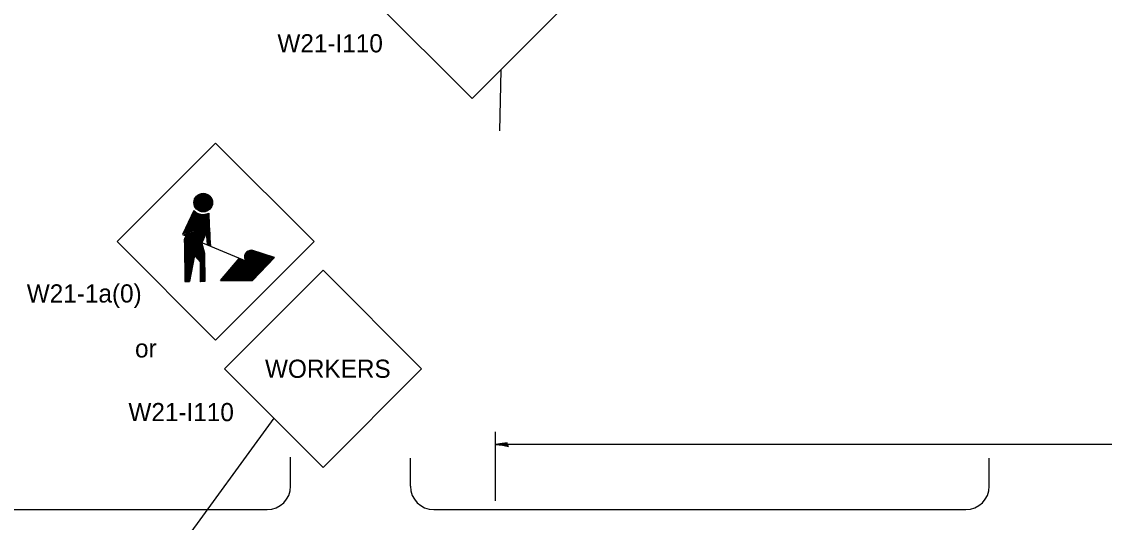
# Model space of a CAD drawing. Extents: x 87241 to 87921, y 74957 to 75436.
# Drawn here: x 87469.1 to 87612, y 75211.6 to 75277.7 of the extents above; entities that cross this region are included whole.
import ezdxf

# ---------------------------------------------------------------- set-up
doc = ezdxf.new("R2010")
doc.units = 0
for name, color, linetype in [('Design_PR_EOP', 7, 'Continuous'), ('Design_PR_Roadway Dimensions', 7, 'Continuous'), ('Topo_Traffic Sign', 7, 'Continuous')]:
    doc.layers.add(name, color=color, linetype=linetype)

msp = doc.modelspace()

# ---------------------------------------------------------------- linework, layer by layer
at = {"layer": 'Design_PR_EOP'}
for p, q in [((87504.6, 75216.38), (87504.6, 75220.21)), ((87520.42, 75216.38), (87520.42, 75220.09)), ((87596.8, 75216.38), (87596.8, 75220.07)), ((87429.27, 75213.3), (87501.52, 75213.3)), ((87523.51, 75213.3), (87593.71, 75213.3))]:
    msp.add_line(p, q, dxfattribs=at)
for centre, start, end in [((87501.52, 75216.38), 270, 0), ((87523.51, 75216.38), 180, 270), ((87593.71, 75216.38), 270, 0)]:
    msp.add_arc(centre, 3.09, start, end, dxfattribs=at)
at = {"layer": 'Design_PR_Roadway Dimensions'}
for p, q in [((87531.67, 75214.46), (87531.67, 75223.55)), ((87644.45, 75221.91), (87531.67, 75221.91))]:
    msp.add_line(p, q, dxfattribs=at)
msp.add_lwpolyline([(87533.24, 75221.89), (87533.19, 75222.12), (87532.52, 75222.02), (87531.67, 75221.91), (87532.58, 75221.78), (87533.38, 75221.64), (87533.24, 75221.89), (87533.17, 75222.04), (87532.24, 75221.91), (87533.26, 75221.73), (87533.11, 75221.93), (87532.68, 75221.9), (87533.09, 75221.84)], dxfattribs=at)
at = {"layer": 'Topo_Traffic Sign'}
for p, q in [((87532.34, 75271.32), (87532.17, 75263.28)), ((87491.87, 75252.76), (87490.36, 75249.61)), ((87493.51, 75249.87), (87492.89, 75248.52)), ((87493.64, 75248.28), (87493.51, 75249.87)), ((87490.36, 75249.61), (87498.79, 75246.07)), ((87490.6, 75248.39), (87490.67, 75243.39)), ((87492.88, 75248.6), (87493.27, 75247.14)), ((87491.92, 75246.83), (87491.26, 75243.39)), ((87492.71, 75245.96), (87491.92, 75246.83)), ((87493.27, 75247.14), (87493.32, 75243.39)), ((87502.48, 75246.59), (87499.51, 75247.53)), ((87492.71, 75243.35), (87492.71, 75245.96)), ((87495.35, 75243.52), (87497.85, 75246.43)), ((87499.57, 75243.52), (87502.48, 75246.59)), ((87490.67, 75243.39), (87491.26, 75243.4)), ((87493.32, 75243.39), (87492.71, 75243.35)), ((87495.35, 75243.53), (87499.57, 75243.53)), ((87502.4, 75225.38), (87473.29, 75185.34))]:
    msp.add_line(p, q, dxfattribs=at)
for points in [[(87528.57, 75267.55), (87541.57, 75280.55), (87528.57, 75293.56), (87515.56, 75280.55), (87528.57, 75267.55)], [(87494.73, 75235.67), (87507.74, 75248.67), (87494.73, 75261.68), (87481.73, 75248.67), (87494.73, 75235.67)], [(87493.07, 75254.98), (87492.31, 75254.7), (87492.02, 75254.26), (87491.92, 75253.57), (87492.32, 75252.94), (87493.01, 75252.63), (87493.76, 75252.86), (87494.19, 75253.4), (87494.22, 75254.18), (87493.79, 75254.75), (87493.15, 75254.97), (87492.35, 75254.66), (87492.12, 75254.26), (87492.01, 75253.59), (87492.35, 75252.98), (87493.01, 75252.69), (87493.71, 75252.92), (87494.14, 75253.4), (87494.19, 75254.16), (87493.76, 75254.7), (87493.17, 75254.92), (87492.39, 75254.62), (87492.16, 75254.26), (87492.07, 75253.58), (87492.38, 75253.03), (87493.01, 75252.75), (87493.68, 75252.96), (87494.09, 75253.43), (87494.11, 75254.14), (87493.74, 75254.66), (87493.17, 75254.85), (87492.43, 75254.58), (87492.2, 75254.26), (87492.1, 75253.59), (87492.4, 75253.06), (87493.01, 75252.8), (87493.64, 75252.99), (87494.04, 75253.45), (87494.07, 75254.13), (87493.72, 75254.63), (87493.18, 75254.78), (87492.45, 75254.54), (87492.25, 75254.24), (87492.15, 75253.61), (87492.42, 75253.1), (87493.01, 75252.88), (87493.6, 75253.03), (87494, 75253.45), (87494.02, 75254.1), (87493.69, 75254.58), (87493.18, 75254.73), (87492.47, 75254.46), (87492.29, 75254.2), (87492.19, 75253.62), (87492.45, 75253.15), (87493, 75252.92), (87493.56, 75253.06), (87493.95, 75253.45), (87493.99, 75254.09), (87493.67, 75254.54), (87493.18, 75254.68), (87492.51, 75254.43), (87492.33, 75254.2), (87492.26, 75253.62), (87492.47, 75253.18), (87493.05, 75252.98), (87493.53, 75253.1), (87493.87, 75253.44), (87493.94, 75254.07), (87493.65, 75254.48), (87493.17, 75254.62), (87492.52, 75254.39), (87492.37, 75254.2), (87492.32, 75253.64), (87492.49, 75253.21), (87493.07, 75253.03), (87493.51, 75253.15), (87493.82, 75253.45), (87493.89, 75254.06), (87493.64, 75254.43), (87493.18, 75254.57), (87492.56, 75254.34), (87492.42, 75254.2), (87492.38, 75253.64), (87492.52, 75253.24), (87493.05, 75253.07), (87493.47, 75253.19), (87493.79, 75253.46), (87493.84, 75254.04), (87493.62, 75254.38), (87493.18, 75254.49), (87492.58, 75254.31), (87492.45, 75254.18), (87492.41, 75253.65), (87492.53, 75253.29), (87493.05, 75253.13), (87493.43, 75253.23), (87493.74, 75253.46), (87493.8, 75253.99), (87493.6, 75254.34), (87493.18, 75254.42)], [(87493.18, 75254.42), (87492.6, 75254.26), (87492.51, 75254.18), (87492.46, 75253.66), (87492.56, 75253.35), (87493.04, 75253.16), (87493.38, 75253.25), (87493.68, 75253.48), (87493.76, 75253.98), (87493.56, 75254.3), (87493.17, 75254.37), (87492.61, 75254.22), (87492.55, 75254.17), (87492.5, 75253.67), (87492.58, 75253.38), (87493.03, 75253.2), (87493.37, 75253.3), (87493.62, 75253.49), (87493.73, 75253.96), (87493.55, 75254.26), (87493.19, 75254.31), (87492.6, 75254.18), (87492.53, 75253.68), (87492.6, 75253.4), (87493.02, 75253.24), (87493.32, 75253.33), (87493.55, 75253.5), (87493.7, 75253.94), (87493.53, 75254.22), (87493.21, 75254.23), (87492.67, 75254.14), (87492.59, 75253.7), (87492.64, 75253.43), (87493.03, 75253.29), (87493.32, 75253.38), (87493.48, 75253.51), (87493.66, 75253.92), (87493.5, 75254.17), (87493.22, 75254.18), (87492.72, 75254.12), (87492.64, 75253.71), (87492.66, 75253.45), (87493.03, 75253.32), (87493.29, 75253.4), (87493.42, 75253.51), (87493.62, 75253.91), (87493.49, 75254.13), (87492.76, 75254.09), (87492.67, 75253.71), (87492.7, 75253.47), (87493.02, 75253.37), (87493.27, 75253.43), (87493.38, 75253.51), (87493.59, 75253.9), (87493.48, 75254.08), (87492.79, 75254.05), (87492.72, 75253.7), (87492.75, 75253.5), (87493.01, 75253.42), (87493.26, 75253.47), (87493.35, 75253.52), (87493.54, 75253.9), (87493.46, 75254.05), (87492.8, 75254.01), (87492.75, 75253.7), (87492.8, 75253.53), (87493.01, 75253.46), (87493.27, 75253.5), (87493.32, 75253.54), (87493.48, 75253.9), (87493.42, 75253.99), (87492.85, 75253.96), (87492.8, 75253.7), (87492.83, 75253.55), (87493.02, 75253.5), (87493.28, 75253.54), (87493.43, 75253.89), (87493.39, 75253.94), (87492.88, 75253.92), (87492.84, 75253.7), (87492.87, 75253.57), (87493.03, 75253.54), (87493.23, 75253.57), (87493.38, 75253.89), (87493.36, 75253.92), (87492.9, 75253.88), (87492.88, 75253.71), (87492.91, 75253.6), (87493.01, 75253.57), (87493.21, 75253.61), (87493.33, 75253.88), (87492.92, 75253.83), (87492.91, 75253.73), (87492.92, 75253.63), (87493.01, 75253.61), (87493.17, 75253.63), (87493.27, 75253.84), (87492.95, 75253.79), (87492.94, 75253.65), (87493.03, 75253.63), (87493.13, 75253.65)], [(87491.91, 75252.6), (87490.53, 75249.66), (87492.88, 75248.63), (87493.53, 75250.03), (87493.71, 75248.29), (87493.96, 75248.15), (87493.75, 75252.31), (87493.09, 75252.17), (87492.49, 75252.28), (87491.89, 75252.59), (87490.66, 75249.7), (87492.83, 75248.78), (87493.54, 75250.16), (87493.78, 75248.36), (87493.87, 75248.3), (87493.66, 75252.21), (87493.11, 75252.06), (87492.44, 75252.19), (87491.93, 75252.44), (87490.79, 75249.74), (87492.77, 75248.9), (87493.58, 75250.3), (87493.82, 75248.46), (87493.6, 75252.08), (87493.11, 75251.97), (87492.41, 75252.08), (87491.96, 75252.32), (87490.93, 75249.76), (87492.75, 75249.03), (87493.59, 75250.39), (87493.69, 75249.83), (87493.54, 75251.97), (87493.12, 75251.9), (87492.39, 75252.02), (87491.98, 75252.19), (87491.06, 75249.81), (87492.73, 75249.13), (87493.54, 75250.45), (87493.48, 75251.89), (87493.1, 75251.79), (87492.39, 75251.93), (87492.02, 75252.04), (87491.18, 75249.84), (87492.7, 75249.26), (87493.44, 75250.45), (87493.42, 75251.77), (87493.11, 75251.73), (87492.35, 75251.84), (87492.05, 75251.94), (87491.3, 75249.88), (87492.66, 75249.34), (87493.32, 75250.48), (87493.35, 75251.65), (87493.11, 75251.64), (87492.31, 75251.74), (87492.14, 75251.79), (87491.41, 75249.91), (87492.64, 75249.45), (87493.2, 75250.49), (87493.29, 75251.56), (87493.04, 75251.56), (87492.33, 75251.65), (87492.19, 75251.71), (87491.51, 75249.93), (87492.6, 75249.51), (87493.12, 75250.53), (87493.19, 75251.48), (87492.35, 75251.54), (87492.22, 75251.58), (87491.61, 75249.97), (87492.58, 75249.61), (87492.96, 75250.56), (87493.09, 75251.4), (87492.27, 75251.47), (87491.72, 75250.01), (87492.52, 75249.7), (87492.87, 75250.57), (87493, 75251.38), (87492.31, 75251.38), (87491.83, 75250.04), (87492.48, 75249.79), (87492.77, 75250.6), (87492.92, 75251.31), (87492.35, 75251.29), (87491.92, 75250.07), (87492.43, 75249.86), (87492.83, 75251.22), (87492.37, 75251.23), (87492.02, 75250.12), (87492.39, 75249.97), (87492.72, 75251.16), (87492.41, 75251.16), (87492.1, 75250.15), (87492.33, 75250.07), (87492.64, 75251.06), (87492.47, 75251.08), (87492.19, 75250.2), (87492.28, 75250.18), (87492.52, 75251)], [(87493.13, 75253.65), (87493.2, 75253.79), (87492.98, 75253.75), (87492.97, 75253.66), (87493.1, 75253.66), (87493.14, 75253.74), (87493.01, 75253.73), (87493.01, 75253.7), (87493.07, 75253.69), (87493.09, 75253.71)], [(87490.85, 75249.32), (87490.7, 75249.01), (87490.64, 75248.65), (87490.69, 75248.42), (87490.74, 75243.5), (87491.21, 75243.46), (87491.9, 75246.94), (87492.77, 75246.03), (87492.76, 75243.41), (87493.24, 75243.45), (87493.2, 75247.08), (87492.83, 75248.47), (87490.93, 75249.27), (87490.79, 75249.02), (87490.72, 75248.65), (87490.76, 75248.46), (87490.83, 75243.59), (87491.14, 75243.56), (87491.82, 75247.1), (87492.83, 75246.1), (87492.84, 75243.51), (87493.16, 75243.53), (87493.06, 75247.05), (87492.78, 75248.41), (87490.95, 75249.15), (87490.85, 75248.9), (87490.83, 75248.68), (87490.87, 75248.47), (87490.91, 75243.7), (87491.04, 75243.68), (87491.8, 75247.2), (87492.86, 75246.16), (87492.92, 75243.59), (87493.06, 75243.62), (87492.93, 75247), (87492.7, 75248.33), (87491.01, 75249), (87490.95, 75248.85), (87490.97, 75248.59), (87490.99, 75243.84), (87491.79, 75247.39), (87492.86, 75246.27), (87493, 75243.72), (87492.85, 75247), (87492.61, 75248.28), (87491.07, 75248.88), (87491.06, 75248.61), (87491.05, 75244.47), (87491.74, 75247.51), (87492.8, 75246.41), (87492.75, 75246.99), (87492.54, 75248.22), (87491.16, 75248.75), (87491.13, 75245.08), (87491.74, 75247.6), (87492.69, 75246.64), (87492.46, 75248.12), (87491.22, 75248.61), (87491.22, 75245.81), (87491.73, 75247.71), (87492.57, 75246.9), (87492.37, 75248.06), (87491.3, 75248.47), (87491.3, 75246.49), (87491.7, 75247.8), (87492.46, 75247.11), (87492.25, 75248.02), (87491.34, 75248.37), (87491.36, 75246.96), (87491.66, 75247.88), (87492.33, 75247.31), (87492.17, 75247.94), (87491.41, 75248.25), (87491.42, 75247.4), (87491.62, 75247.94), (87492.23, 75247.53), (87492.06, 75247.89), (87491.46, 75248.12), (87491.48, 75247.76), (87491.56, 75247.96), (87491.54, 75248.02), (87492.02, 75247.83), (87492.05, 75247.7), (87491.82, 75247.86)], [(87497.89, 75246.38), (87495.55, 75243.62), (87499.54, 75243.62), (87502.31, 75246.56), (87499.45, 75247.46), (87498.93, 75247.31), (87498.66, 75246.95), (87498.61, 75246.56), (87498.88, 75245.98), (87497.97, 75246.29), (87495.72, 75243.68), (87499.51, 75243.7), (87502.18, 75246.52), (87499.43, 75247.36), (87498.97, 75247.22), (87498.71, 75246.93), (87498.7, 75246.52), (87499.03, 75245.89), (87497.99, 75246.16), (87495.92, 75243.75), (87499.49, 75243.81), (87501.97, 75246.43), (87499.44, 75247.26), (87499.03, 75247.12), (87498.76, 75246.93), (87498.76, 75246.56), (87499.2, 75245.85), (87499.01, 75245.81), (87498, 75246.04), (87496.13, 75243.87), (87499.46, 75243.91), (87501.82, 75246.37), (87499.43, 75247.15), (87498.82, 75246.89), (87498.84, 75246.58), (87499.34, 75245.85), (87498.99, 75245.71), (87498.01, 75245.93), (87496.32, 75243.95), (87499.45, 75244.01), (87501.66, 75246.31), (87499.42, 75247.06), (87498.9, 75246.85), (87498.9, 75246.6), (87499.53, 75245.81), (87498.99, 75245.62), (87498.05, 75245.81), (87496.48, 75244.04), (87499.41, 75244.09), (87501.51, 75246.26), (87499.42, 75246.96), (87498.97, 75246.81), (87498.99, 75246.62), (87499.66, 75245.85), (87499.53, 75245.69), (87498.99, 75245.51), (87498.07, 75245.71), (87496.67, 75244.12), (87499.41, 75244.18), (87501.35, 75246.2), (87499.41, 75246.83), (87499.07, 75246.76), (87499.11, 75246.64), (87499.76, 75245.87), (87499.63, 75245.6), (87498.99, 75245.41), (87498.09, 75245.59), (87496.88, 75244.2), (87499.38, 75244.29), (87501.2, 75246.14), (87499.39, 75246.75), (87499.16, 75246.69), (87499.85, 75245.91), (87499.73, 75245.52), (87498.76, 75245.28), (87498.1, 75245.5), (87498.85, 75245.35), (87498.07, 75245.44), (87497.07, 75244.29), (87499.35, 75244.39), (87501.09, 75246.12), (87499.41, 75246.68), (87499.28, 75246.65), (87499.96, 75245.92), (87499.8, 75245.42), (87498.74, 75245.19), (87498.07, 75245.35), (87497.22, 75244.35), (87499.32, 75244.48), (87500.95, 75246.08), (87499.44, 75246.58), (87500.05, 75245.94), (87499.87, 75245.34), (87498.72, 75245.1), (87498.09, 75245.27), (87497.36, 75244.43), (87499.28, 75244.57), (87500.82, 75246.04), (87499.63, 75246.43), (87500.1, 75245.96), (87499.97, 75245.29)], [(87499.97, 75245.29), (87498.71, 75245.05), (87498.09, 75245.19), (87497.52, 75244.5), (87499.24, 75244.64), (87499.87, 75245.2), (87498.72, 75244.97), (87498.09, 75245.1), (87497.65, 75244.56), (87499.2, 75244.71), (87499.68, 75245.12), (87498.72, 75244.89), (87498.09, 75245.01), (87497.85, 75244.66), (87499.19, 75244.8), (87499.45, 75245), (87498.74, 75244.82), (87498.12, 75244.92), (87497.98, 75244.72), (87498.53, 75244.79), (87498.17, 75244.84), (87498.1, 75244.81), (87499.14, 75244.84), (87499.22, 75244.89), (87500.06, 75245.4), (87500.68, 75246), (87499.82, 75246.29), (87500.16, 75245.96), (87500.06, 75245.49), (87500.54, 75245.95), (87500.04, 75246.13), (87500.22, 75245.97), (87500.17, 75245.68), (87500.42, 75245.9), (87500.26, 75245.97), (87500.26, 75245.87), (87500.31, 75245.89)], [(87508.9, 75218.87), (87521.91, 75231.88), (87508.9, 75244.88), (87495.9, 75231.88), (87508.9, 75218.87)]]:
    msp.add_lwpolyline(points, dxfattribs=at)
msp.add_circle((87493.09, 75253.82), 1.23, dxfattribs=at)
for centre, radius, start, end in [((87493.05, 75253.92), 1.66, 224.4048, 297.4154), ((87642, 75257.61), 148.27, 181.998, 183.698), ((87491.59, 75248.7), 1.02, 138.3793, 197.8475), ((87499.41, 75246.67), 0.864, 83.1085, 223.8668)]:
    msp.add_arc(centre, radius, start, end, dxfattribs=at)

# ---------------------------------------------------------------- texts
for s, p in [('W21-I110', (87502.88, 75273.65)), ('W21-1a(0)', (87469.81, 75240.63)), ('or', (87484.09, 75233.38)), ('WORKERS', (87501.24, 75230.69)), ('W21-I110', (87483.22, 75224.97))]:
    msp.add_text(s, height=2.4, dxfattribs=at).set_placement(p)

doc.saveas('drawing.dxf')
